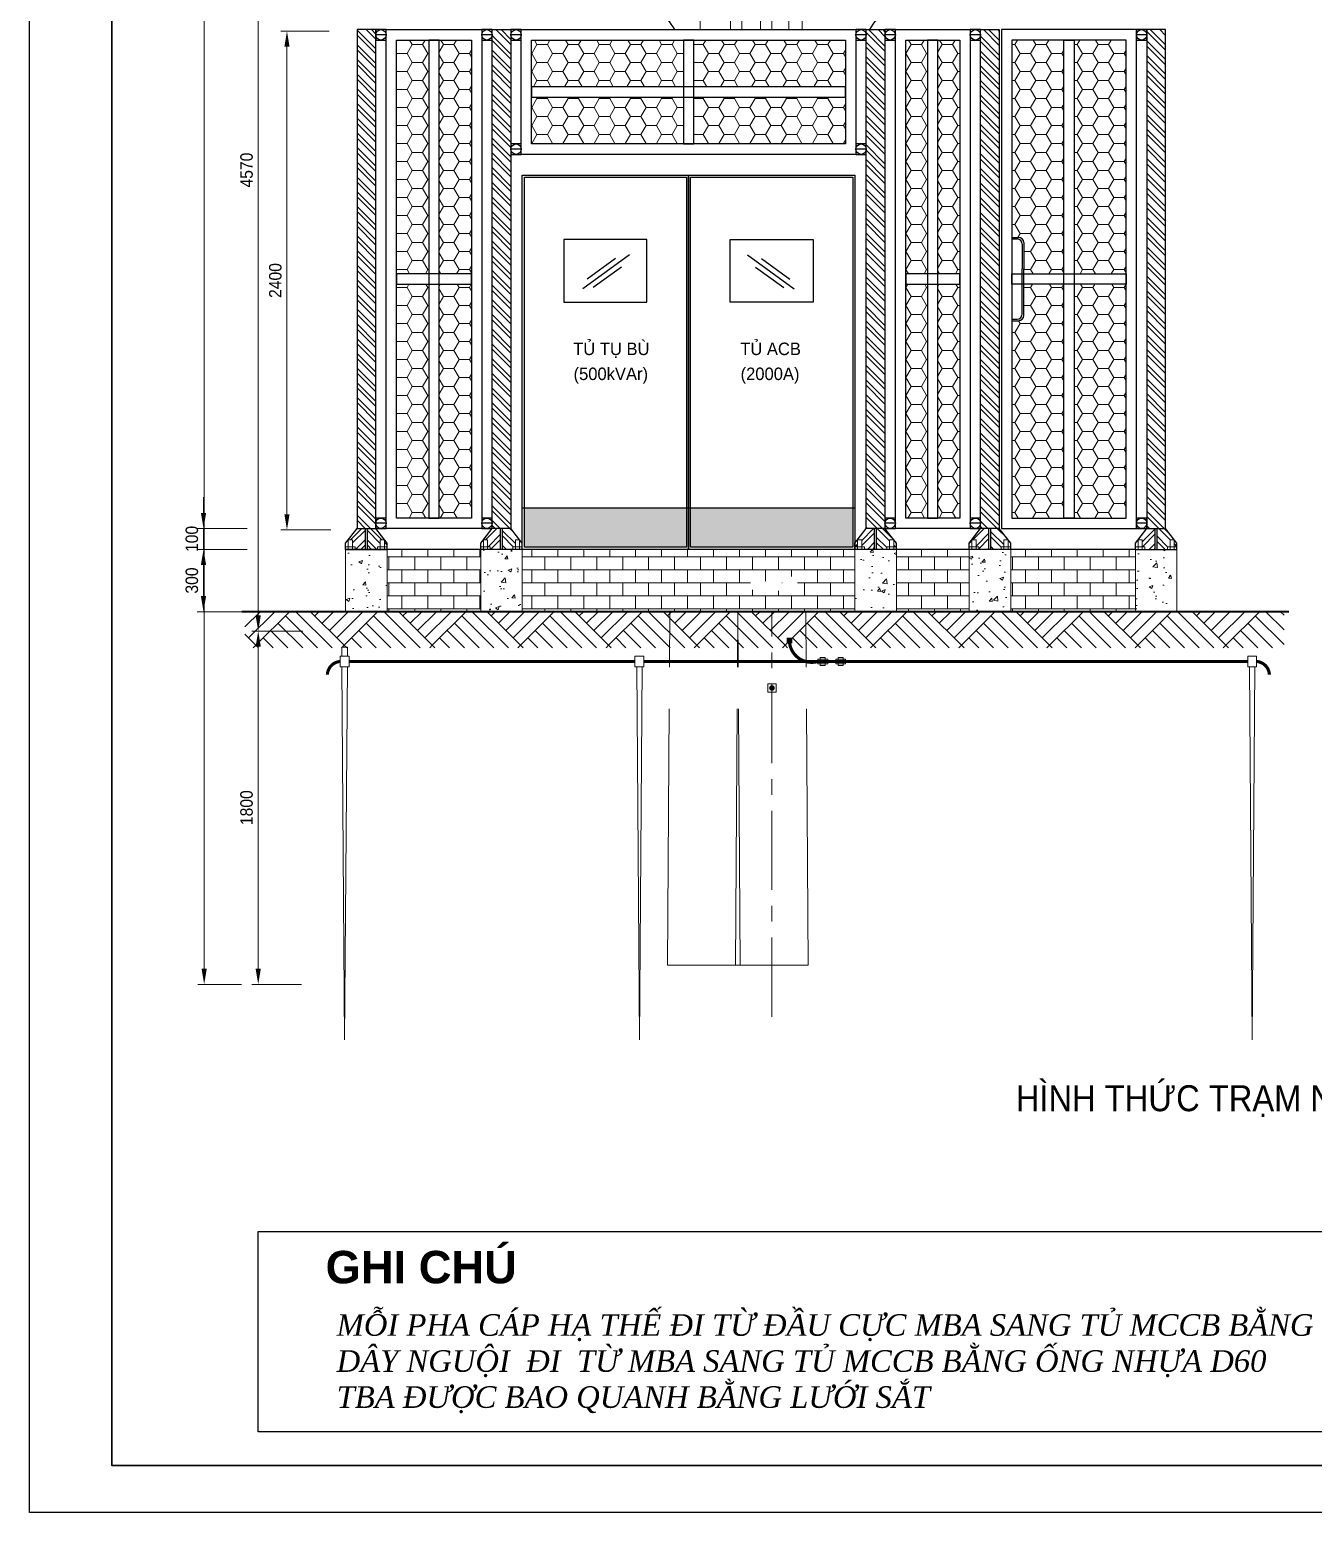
# Model space of a CAD drawing. Header units: millimetres. Extents: x 330554 to 656471, y 11007 to 130943.
# Drawn here: x 383912 to 390088, y 88667 to 95801 of the extents above; entities that cross this region are included whole.
import ezdxf
from ezdxf.enums import TextEntityAlignment as Align

# ---------------------------------------------------------------- set-up
doc = ezdxf.new("R2010")
doc.units = ezdxf.units.MM
doc.header["$LTSCALE"] = 6
doc.linetypes.add('CENTER', pattern=[50.8, 31.75, -6.35, 6.35, -6.35])
doc.linetypes.add('DASHED', pattern=[19.05, 12.7, -6.35])
for name, color, linetype, lineweight in [('Co ban', 3, 'Continuous', 13), ('DIM', 4, 'Continuous', 13), ('Duong day', 5, 'Continuous', 30), ('Hatch', 250, 'Continuous', 13), ('Luoi B40', 3, 'Continuous', 13), ('Net 0.15', 140, 'Continuous', 15), ('Net 0.25', 1, 'Continuous', 25), ('Net dam', 1, 'Continuous', 18), ('netlonkhungten', 32, 'Continuous', 35), ('tex tieu de', 11, 'Continuous', 13), ('Text', 7, 'Continuous', 13), ('Truc', 6, 'Continuous', 9)]:
    doc.layers.add(name, color=color, linetype=linetype, lineweight=lineweight)
doc.layers.add('Thep', color=11, linetype='Continuous')
doc.styles.add('ghi chu', font='arial.ttf', dxfattribs={"height": 80})
doc.styles.add('tieu de', font='arialbd.ttf', dxfattribs={"height": 120})
doc.styles.add('VNI-HELVE', font='VHELVEN.TTF', dxfattribs={"width": 0.9})
doc.dimstyles.new('D50', dxfattribs={"dimtxt": 60, "dimasz": 75, "dimexe": 30, "dimexo": 50, "dimgap": 25, "dimtad": 1, "dimdec": 0, "dimdsep": 46, "dimtxsty": 'VNI-HELVE', "dimcen": 0, "dimclrd": 256, "dimclre": 256, "dimclrt": 7, "dimadec": 0, "dimazin": 0, "dimtfac": 1, "dimtdec": 0, "dimtmove": 1, "dimatfit": 3, "dimfxl": 1, "dimtolj": 1, "dimtzin": 0, "dimlwd": -1, "dimlwe": -1, "dimarcsym": 0})
pattern_1 = [(135, (621161.497, 12763.656), (35.355339, 35.355339), []), (135, (621161.497, 12788.656), (35.355339, 35.355339), [])]
pattern_2 = [(135, (621361.497, 12763.656), (35.355339, 35.355339), []), (135, (621361.497, 12788.656), (35.355339, 35.355339), [])]
pattern_3 = [(45, (621161.497, 12763.656), (35.355339, -35.355339), []), (45, (621186.497, 12763.656), (35.355339, -35.355339), [])]
pattern_4 = [(45, (621361.497, 12763.656), (35.355339, -35.355339), []), (45, (621386.497, 12763.656), (35.355339, -35.355339), [])]

# ---------------------------------------------------------------- blocks, each defined once
blk = doc.blocks.new('*D646')
at = {"layer": 'Defpoints', "color": 0, "transparency": 16777216}
for p in [(385271.8, 97342.8), (385011.3, 92907.4), (385264.1, 92907.4)]:
    blk.add_point(p, dxfattribs=at)
at = {"layer": 'DIM', "transparency": 16777216}
for p, q in [((385221.8, 97342.8), (384981.3, 97342.8)), ((385011.3, 97267.8), (385011.3, 92982.4)), ((385214.1, 92907.4), (384981.3, 92907.4))]:
    blk.add_line(p, q, dxfattribs=at)
for points in [[(384998.8, 97267.8), (385023.8, 97267.8), (385011.3, 97342.8)], [(384998.8, 92982.4), (385023.8, 92982.4), (385011.3, 92907.4)]]:
    blk.add_solid(points, dxfattribs=at)
at = {"layer": 'DIM', "color": 7, "transparency": 16777216, "insert": (384955.4, 95125.1), "char_height": 60, "attachment_point": 5, "rotation": 90, "style": 'VNI-HELVE'}
blk.add_mtext('\\A1;4570', dxfattribs=at)
blk = doc.blocks.new('*D647')
at = {"layer": 'Defpoints', "color": 0, "transparency": 16777216}
for p in [(385275.5, 92907.4), (385011.3, 91207.4), (385270.2, 91207.4)]:
    blk.add_point(p, dxfattribs=at)
at = {"layer": 'DIM', "transparency": 16777216}
for p, q in [((385225.5, 92907.4), (384981.3, 92907.4)), ((385011.3, 92832.4), (385011.3, 91282.4)), ((385220.2, 91207.4), (384981.3, 91207.4))]:
    blk.add_line(p, q, dxfattribs=at)
for points in [[(384998.8, 92832.4), (385023.8, 92832.4), (385011.3, 92907.4)], [(384998.8, 91282.4), (385023.8, 91282.4), (385011.3, 91207.4)]]:
    blk.add_solid(points, dxfattribs=at)
at = {"layer": 'DIM', "color": 7, "transparency": 16777216, "insert": (384955.4, 92057.4), "char_height": 60, "attachment_point": 5, "rotation": 90, "style": 'VNI-HELVE'}
blk.add_mtext('\\A1;1800', dxfattribs=at)
blk = doc.blocks.new('*D648')
at = {"layer": 'Defpoints', "color": 0, "transparency": 16777216}
for p in [(384751.4, 102406.5), (384981.3, 102406.5), (384981.3, 91207.4)]:
    blk.add_point(p, dxfattribs=at)
at = {"layer": 'DIM', "transparency": 16777216}
for p, q in [((384931.3, 102406.5), (384721.4, 102406.5)), ((384751.4, 91282.4), (384751.4, 102331.5)), ((384931.3, 91207.4), (384721.4, 91207.4))]:
    blk.add_line(p, q, dxfattribs=at)
for points in [[(384738.9, 102331.5), (384763.9, 102331.5), (384751.4, 102406.5)], [(384738.9, 91282.4), (384763.9, 91282.4), (384751.4, 91207.4)]]:
    blk.add_solid(points, dxfattribs=at)
at = {"layer": 'DIM', "color": 7, "transparency": 16777216, "insert": (384695.6, 96452.2), "char_height": 60, "attachment_point": 5, "rotation": 90, "style": 'VNI-HELVE'}
blk.add_mtext('\\A1;12000', dxfattribs=at)
blk = doc.blocks.new('*D649')
at = {"layer": 'Defpoints', "color": 0, "transparency": 16777216}
for p in [(385008.6, 93300.3), (384748.1, 93000.3), (385000.9, 93000.3)]:
    blk.add_point(p, dxfattribs=at)
at = {"layer": 'DIM', "transparency": 16777216}
for p, q in [((384958.6, 93300.3), (384718.1, 93300.3)), ((384748.1, 93225.3), (384748.1, 93075.3)), ((384950.9, 93000.3), (384718.1, 93000.3))]:
    blk.add_line(p, q, dxfattribs=at)
for points in [[(384735.6, 93225.3), (384760.6, 93225.3), (384748.1, 93300.3)], [(384735.6, 93075.3), (384760.6, 93075.3), (384748.1, 93000.3)]]:
    blk.add_solid(points, dxfattribs=at)
at = {"layer": 'DIM', "color": 7, "transparency": 16777216, "insert": (384692.2, 93150.3), "char_height": 60, "attachment_point": 5, "rotation": 90, "style": 'VNI-HELVE'}
blk.add_mtext('\\A1;300', dxfattribs=at)
blk = doc.blocks.new('*D650')
at = {"layer": 'Defpoints', "color": 0, "transparency": 16777216}
for p in [(385008.6, 93400.7), (384748.1, 93300.3), (385000.9, 93300.3)]:
    blk.add_point(p, dxfattribs=at)
at = {"layer": 'DIM', "transparency": 16777216}
for p, q in [((384748.1, 93475.7), (384748.1, 93550.7)), ((384958.6, 93400.7), (384718.1, 93400.7)), ((384748.1, 93400.7), (384748.1, 93300.3)), ((384950.9, 93300.3), (384718.1, 93300.3)), ((384748.1, 93225.3), (384748.1, 93150.3))]:
    blk.add_line(p, q, dxfattribs=at)
for points in [[(384735.6, 93475.7), (384760.6, 93475.7), (384748.1, 93400.7)], [(384735.6, 93225.3), (384760.6, 93225.3), (384748.1, 93300.3)]]:
    blk.add_solid(points, dxfattribs=at)
at = {"layer": 'DIM', "color": 7, "transparency": 16777216, "insert": (384692.2, 93350.5), "char_height": 60, "attachment_point": 5, "rotation": 90, "style": 'VNI-HELVE'}
blk.add_mtext('\\A1;100', dxfattribs=at)
blk = doc.blocks.new('*D651')
at = {"layer": 'Defpoints', "color": 0, "transparency": 16777216}
for p in [(385149.7, 95793.7), (385402.5, 95793.7), (385410.2, 93393.7)]:
    blk.add_point(p, dxfattribs=at)
at = {"layer": 'DIM', "transparency": 16777216}
for p, q in [((385352.5, 95793.7), (385119.7, 95793.7)), ((385149.7, 93468.7), (385149.7, 95718.7)), ((385360.2, 93393.7), (385119.7, 93393.7))]:
    blk.add_line(p, q, dxfattribs=at)
for points in [[(385137.2, 95718.7), (385162.2, 95718.7), (385149.7, 95793.7)], [(385137.2, 93468.7), (385162.2, 93468.7), (385149.7, 93393.7)]]:
    blk.add_solid(points, dxfattribs=at)
at = {"layer": 'DIM', "color": 7, "transparency": 16777216, "insert": (385093.8, 94593.7), "char_height": 60, "attachment_point": 5, "rotation": 90, "style": 'VNI-HELVE'}
blk.add_mtext('\\A1;2400', dxfattribs=at)
blk = doc.blocks.new('bulong')
for points in [[(0, 0), (184, 0), (184, 51), (0, 51)], [(51, 0), (133, 0), (133, 182), (51, 182)]]:
    blk.add_lwpolyline(points, close=True)

msp = doc.modelspace()

# ---------------------------------------------------------------- hatches: boundary and pattern name
at = {"layer": 'Hatch'}
h = msp.add_hatch(color=256, dxfattribs=at)
h.set_gradient(color1=(0, 0, 255), one_color=1, tint=1, name='CYLINDER')
h.paths.add_polyline_path([(387071.97, 93500.344), (387071.97, 93310.344), (386291.97, 93310.344), (386291.97, 93500.344)])
h = msp.add_hatch(color=256, dxfattribs=at)
h.set_gradient(color1=(0, 0, 255), one_color=1, tint=1, name='CYLINDER')
h.paths.add_polyline_path([(387091.97, 93500.344), (387091.97, 93310.344), (387871.97, 93310.344), (387871.97, 93500.344)])
h = msp.add_hatch(dxfattribs=at)
h.set_pattern_fill('AR-CONC', color=256, scale=25, style=0)
h.set_pattern_definition([(50, (153702.44, 12763.66), (179.31505, -15.68803), [18.75, -206.25]), (355, (153702.44, 12763.66), (-34.68783, 188.04803), [15, -165]), (100.4514, (153717.39, 12762.35), (144.62735, 172.35989), [15.93505, -175.28553]), (46.1842, (153702.44, 12813.66), (266.81026, -41.37975), [28.125, -309.375]), (96.6356, (153724.68, 12810.2), (233.66568, 243.52947), [23.90257, -262.92825]), (351.1842, (153702.44, 12813.66), (233.6655, 243.52965), [22.5, -247.5]), (21, (153727.44, 12801.16), (149.22676, -100.65472), [18.75, -206.25]), (326, (153727.44, 12801.16), (60.82883, 181.28751), [15, -165]), (71.4514, (153739.88, 12792.77), (210.05566, 80.63262), [15.93505, -175.28553]), (37.5, (153702.44, 12763.656), (3.039964, 83.223463), [0, -163, 0, -167.5, 0, -165.625]), (7.5, (153702.44, 12763.66), (65.767384, 98.602928), [0, -95.5, 0, -159.25, 0, -63.125]), (327.5, (153646.69, 12763.656), (133.455609, -5.638718), [0, -62.5, 0, -195, 0, -258.75]), (317.5, (153621.69, 12763.66), (145.79654, 25.026246), [0, -81.25, 0, -129.5, 0, -183.75])])
h.paths.add_polyline_path([(389431.97, 93300.344), (389231.97, 93300.344), (389231.97, 93000.344), (389431.97, 93000.344)])
h.paths.add_polyline_path([(388631.97, 93300.344), (388431.97, 93300.344), (388431.97, 93000.344), (388631.97, 93000.344)])
h.paths.add_polyline_path([(388081.97, 93300.344), (387881.97, 93300.344), (387881.97, 93000.344), (388081.97, 93000.344)])
h.paths.add_polyline_path([(386281.97, 93300.344), (386081.97, 93300.344), (386081.97, 93000.344), (386281.97, 93000.344)])
h.paths.add_polyline_path([(385631.97, 93300.344), (385431.97, 93300.344), (385431.97, 93000.344), (385631.97, 93000.344)])
h = msp.add_hatch(dxfattribs=at)
h.set_pattern_fill('AR-PARQ1', color=256, scale=25, angle=45, style=0)
h.set_pattern_definition([(135, (178595.72, 19229.14), (-424.26407, 3e-14), [300, -300]), (135, (178631.07, 19264.5), (-424.26407, 3e-14), [300, -300]), (135, (178666.43, 19299.85), (-424.26407, 3e-14), [300, -300]), (135, (178701.78, 19335.2), (-424.26407, 3e-14), [300, -300]), (135, (178737.14, 19370.56), (-424.26407, 3e-14), [300, -300]), (135, (178772.5, 19405.9), (-424.26407, 3e-14), [300, -300]), (135, (178807.85, 19441.27), (-424.26407, 3e-14), [300, -300]), (45, (178383.58, 19441.27), (424.26407, -3e-14), [300, -300]), (45, (178348.23, 19476.62), (424.26407, -3e-14), [300, -300]), (45, (178312.87, 19511.98), (424.26407, -3e-14), [300, -300]), (45, (178277.52, 19547.33), (424.26407, -3e-14), [300, -300]), (45, (178242.16, 19582.7), (424.26407, -3e-14), [300, -300]), (45, (178206.8, 19618.05), (424.26407, -3e-14), [300, -300]), (45, (178171.45, 19653.4), (424.26407, -3e-14), [300, -300])])
h.paths.add_polyline_path([(389947.567, 92826.553), (389947.567, 93000.344), (384947.567, 93000.344), (384947.567, 92826.553)])
at = {"layer": 'Luoi B40'}
h = msp.add_hatch(dxfattribs=at)
h.set_pattern_fill('HONEY', color=256, scale=400, style=0)
h.set_pattern_definition([(0, (153702.443, 12763.656), (75, 43.30127), [50, -100]), (120, (153702.443, 12763.656), (-75, 43.30127), [50, -100]), (60, (153702.443, 12763.656), (2e-07, 86.60254), [-100, 50])])
h.paths.add_polyline_path([(389186.97, 95750.745), (388936.97, 95750.745), (388936.97, 94625.745), (389186.97, 94625.745)])
h.paths.add_polyline_path([(388936.97, 93450.745), (389186.97, 93450.745), (389186.97, 94575.745), (388936.97, 94575.745)])
h.paths.add_polyline_path([(388886.97, 94575.745), (388694.797, 94575.745), (388694.797, 94425.377, -0.41421356), (388669.797, 94400.377), (388636.97, 94400.377), (388636.97, 93450.745), (388886.97, 93450.745)])
h.paths.add_polyline_path([(388886.97, 95750.745), (388636.97, 95750.745), (388636.97, 94801.112), (388669.797, 94801.112, -0.41421356), (388694.797, 94776.112), (388694.797, 94650.745), (388694.797, 94625.745), (388886.97, 94625.745)])
h.paths.add_polyline_path([(388386.97, 95750.745), (388281.97, 95750.745), (388281.97, 94625.745), (388386.97, 94625.745)])
h.paths.add_polyline_path([(388126.97, 94625.745), (388231.97, 94625.745), (388231.97, 95750.745), (388126.97, 95750.745)])
h.paths.add_polyline_path([(388386.97, 94575.745), (388281.97, 94575.745), (388281.97, 93450.745), (388386.97, 93450.745)])
h.paths.add_polyline_path([(388231.97, 94575.745), (388126.97, 94575.745), (388126.97, 93450.745), (388231.97, 93450.745)])
h.paths.add_polyline_path([(387836.97, 95250.745), (387836.97, 95475.745), (387106.97, 95475.745), (387106.97, 95250.745)])
h.paths.add_polyline_path([(387836.97, 95525.745), (387836.97, 95750.745), (387106.97, 95750.745), (387106.97, 95525.745)])
h.paths.add_polyline_path([(387056.97, 95525.745), (387056.97, 95750.745), (386326.97, 95750.745), (386326.97, 95525.745)])
h.paths.add_polyline_path([(387056.97, 95250.745), (387056.97, 95475.745), (386326.97, 95475.745), (386326.97, 95250.745)])
h.paths.add_polyline_path([(386036.97, 95750.745), (385881.97, 95750.745), (385881.97, 94625.745), (386036.97, 94625.745)])
h.paths.add_polyline_path([(385831.97, 95750.745), (385676.97, 95750.745), (385676.97, 94625.745), (385831.97, 94625.745)])
h.paths.add_polyline_path([(385881.97, 93450.745), (386036.97, 93450.745), (386036.97, 94575.745), (385881.97, 94575.745)])
h.paths.add_polyline_path([(385831.97, 94575.745), (385676.97, 94575.745), (385676.97, 93450.745), (385831.97, 93450.745)])
at = {"layer": 'Thep'}
h = msp.add_hatch(dxfattribs=at)
h.set_pattern_fill('STEEL', color=256, scale=400, style=0)
h.set_pattern_definition(pattern_1)
h.paths.add_polyline_path([(385486.97, 95800.745), (385576.97, 95800.745), (385576.97, 95750.745), (385576.97, 93400.745), (385486.97, 93400.745)])
h = msp.add_hatch(dxfattribs=at)
h.set_pattern_fill('STEEL', color=256, scale=400, style=0)
h.set_pattern_definition(pattern_2)
h.paths.add_polyline_path([(386136.97, 95800.745), (386226.97, 95800.745), (386226.97, 95750.745), (386226.97, 93400.745), (386136.97, 93400.745), (386136.97, 93450.745)])
h = msp.add_hatch(dxfattribs=at)
h.set_pattern_fill('STEEL', color=256, scale=400, style=0)
h.set_pattern_definition(pattern_2)
h.paths.add_polyline_path([(387936.97, 95800.745), (388026.97, 95800.745), (388026.97, 95750.745), (388026.97, 93400.745), (387936.97, 93400.745)])
h = msp.add_hatch(dxfattribs=at)
h.set_pattern_fill('STEEL', color=256, scale=400, style=0)
h.set_pattern_definition(pattern_1)
h.paths.add_polyline_path([(388486.97, 95800.745), (388576.97, 95800.745), (388576.97, 93400.745), (388486.97, 93400.745), (388486.97, 93450.745)])
h = msp.add_hatch(dxfattribs=at)
h.set_pattern_fill('STEEL', color=256, scale=400, style=0)
h.set_pattern_definition(pattern_1)
h.paths.add_polyline_path([(389286.97, 95800.745), (389376.97, 95800.745), (389376.97, 93400.745), (389286.97, 93400.745), (389286.97, 93450.745)])
h = msp.add_hatch(dxfattribs=at)
h.set_pattern_fill('STEEL', color=256, scale=400, angle=90, style=0)
h.set_pattern_definition(pattern_3)
h.paths.add_polyline_path([(385526.97, 93400.745), (385486.97, 93400.745), (385444.693, 93346.912), (385444.693, 93345.891), (385465.307, 93345.891), (385465.307, 93313.09), (385478.031, 93313.09), (385478.031, 93300.344), (385526.97, 93300.344)])
h = msp.add_hatch(dxfattribs=at)
h.set_pattern_fill('STEEL', color=256, scale=400, style=0)
h.set_pattern_definition(pattern_1)
h.paths.add_polyline_path([(385536.97, 93400.745), (385576.97, 93400.745), (385631.97, 93330.71), (385631.97, 93313.09), (385619.246, 93313.09), (385619.246, 93345.891), (385598.632, 93345.891), (385598.632, 93313.09), (385585.908, 93313.09), (385585.908, 93300.344), (385536.97, 93300.344)])
h = msp.add_hatch(dxfattribs=at)
h.set_pattern_fill('STEEL', color=256, scale=400, angle=90, style=0)
h.set_pattern_definition(pattern_4)
h.paths.add_polyline_path([(386115.307, 93345.891), (386115.307, 93313.09), (386128.031, 93313.09), (386128.031, 93300.344), (386176.97, 93300.344), (386176.97, 93400.745), (386136.97, 93400.745), (386094.693, 93346.912), (386094.693, 93345.891)])
h = msp.add_hatch(dxfattribs=at)
h.set_pattern_fill('STEEL', color=256, scale=400, style=0)
h.set_pattern_definition(pattern_2)
h.paths.add_polyline_path([(386186.97, 93400.745), (386226.97, 93400.745), (386281.97, 93330.71), (386281.97, 93313.09), (386269.246, 93313.09), (386269.246, 93345.891), (386248.632, 93345.891), (386248.632, 93313.09), (386235.908, 93313.09), (386235.908, 93300.344), (386186.97, 93300.344)])
h = msp.add_hatch(dxfattribs=at)
h.set_pattern_fill('STEEL', color=256, scale=400, angle=90, style=0)
h.set_pattern_definition(pattern_4)
h.paths.add_polyline_path([(387915.307, 93345.891), (387894.693, 93345.891), (387894.693, 93313.09), (387881.97, 93313.09), (387881.97, 93330.71), (387936.97, 93400.745), (387976.97, 93400.745), (387976.97, 93300.344), (387928.031, 93300.344), (387928.031, 93313.09), (387915.307, 93313.09)])
h = msp.add_hatch(dxfattribs=at)
h.set_pattern_fill('STEEL', color=256, scale=400, style=0)
h.set_pattern_definition(pattern_2)
h.paths.add_polyline_path([(387986.97, 93400.745), (388026.97, 93400.745), (388081.97, 93330.71), (388081.97, 93313.09), (388069.246, 93313.09), (388069.246, 93345.891), (388048.632, 93345.891), (388048.632, 93313.09), (388035.908, 93313.09), (388035.908, 93300.344), (387986.97, 93300.344)])
h = msp.add_hatch(dxfattribs=at)
h.set_pattern_fill('STEEL', color=256, scale=400, angle=90, style=0)
h.set_pattern_definition(pattern_3)
h.paths.add_polyline_path([(388486.97, 93400.745), (388526.97, 93400.745), (388526.97, 93300.344), (388478.031, 93300.344), (388478.031, 93313.09), (388465.307, 93313.09), (388465.307, 93345.891), (388444.693, 93345.891), (388444.693, 93313.09), (388431.97, 93313.09), (388431.97, 93330.71)])
h = msp.add_hatch(dxfattribs=at)
h.set_pattern_fill('STEEL', color=256, scale=400, style=0)
h.set_pattern_definition(pattern_1)
h.paths.add_polyline_path([(388536.97, 93400.745), (388576.97, 93400.745), (388631.97, 93330.71), (388631.97, 93313.09), (388619.246, 93313.09), (388619.246, 93345.891), (388598.632, 93345.891), (388598.632, 93313.09), (388585.908, 93313.09), (388585.908, 93300.344), (388536.97, 93300.344)])
h = msp.add_hatch(dxfattribs=at)
h.set_pattern_fill('STEEL', color=256, scale=400, angle=90, style=0)
h.set_pattern_definition(pattern_3)
h.paths.add_polyline_path([(389265.307, 93345.891), (389265.307, 93313.09), (389278.031, 93313.09), (389278.031, 93300.344), (389326.97, 93300.344), (389326.97, 93400.745), (389286.97, 93400.745), (389244.693, 93346.912), (389244.693, 93345.891)])
h = msp.add_hatch(dxfattribs=at)
h.set_pattern_fill('STEEL', color=256, scale=400, style=0)
h.set_pattern_definition(pattern_1)
h.paths.add_polyline_path([(389336.97, 93400.745), (389376.97, 93400.745), (389431.97, 93330.71), (389431.97, 93313.09), (389419.246, 93313.09), (389419.246, 93345.891), (389398.632, 93345.891), (389398.632, 93313.09), (389385.908, 93313.09), (389385.908, 93300.344), (389336.97, 93300.344)])

# ---------------------------------------------------------------- linework, layer by layer
at = {"color": 0}
msp.add_lwpolyline([(385010.318, 90017.849), (391399.001, 90017.849), (391399.001, 89053.928), (385010.318, 89053.928)], close=True, dxfattribs=at)
at = {"layer": 'Co ban'}
for points in [[(387752.466, 92749.512), (387703.342, 92749.512), (387703.342, 92771.748), (387752.466, 92771.748)], [(387739.872, 92779.863), (387739.872, 92741.396), (387715.23, 92741.396), (387715.23, 92779.863)], [(387837.531, 92749.512), (387789.777, 92749.512), (387789.777, 92771.748), (387837.531, 92771.748)], [(387826.444, 92779.863), (387826.444, 92741.396), (387801.802, 92741.396), (387801.802, 92779.863)]]:
    msp.add_lwpolyline(points, close=True, dxfattribs=at)
at = {"layer": 'Defpoints'}
msp.add_lwpolyline([(383911.617, 103787.103), (405295.617, 103787.103), (405295.617, 88667.103), (383911.617, 88667.103)], close=True, dxfattribs=at)
at = {"layer": 'Duong day', "linetype": 'DASHED', "lineweight": 20, "ltscale": 1.5}
msp.add_lwpolyline([(387564.247, 97415.988), (387564.247, 95800.745)], dxfattribs=at)
at = {"layer": 'Duong day', "const_width": 16}
msp.add_lwpolyline([(387562.059, 92856.909), (387572.459, 92856.909), (387572.459, 92867.309), (387562.059, 92867.309)], close=True, dxfattribs=at)
at = {"layer": 'Duong day', "const_width": 10.75}
msp.add_lwpolyline([(387561.634, 92862.109, 1), (387572.884, 92862.109, 1)], format="xyb", close=True, dxfattribs=at)
at = {"layer": 'Duong day', "linetype": 'DASHED', "ltscale": 2, "const_width": 15}
for points in [[(387567.259, 92856.484, 0.4743183), (387703.342, 92760.63)], [(385405.378, 92760.915, 0.37945681), (385343.987, 92696.963, 0.47764756)], [(389815.241, 92760.915, -0.37945681), (389876.632, 92696.963, -0.47764756)]]:
    msp.add_lwpolyline(points, format="xyb", dxfattribs=at)
for points in [[(385448.446, 92760.915), (386824.131, 92760.63)], [(387750.445, 92760.915), (386867.199, 92760.915)], [(389772.173, 92760.915), (387793.513, 92760.915)]]:
    msp.add_lwpolyline(points, dxfattribs=at)
at = {"layer": 'Duong day', "const_width": 15}
msp.add_lwpolyline([(387752.466, 92760.63), (387789.777, 92760.63)], dxfattribs=at)
at = {"layer": 'Duong day'}
for points in [[(386417.835, 97085.527), (386420.696, 96962.351), (386427.11, 96686.122), (386623.418, 96272.092), (386868.759, 96008.14), (386991.866, 95835.243), (387014.788, 95800.745)], [(388548.852, 97085.527), (388545.992, 96962.351), (388539.577, 96686.122), (388343.269, 96272.092), (388097.928, 96008.14), (387974.821, 95835.243), (387951.899, 95800.745)]]:
    msp.add_open_spline(points, degree=3, knots=[0, 0, 0, 0, 366.90595358, 822.80291742, 1329.49765952, 1452.46805134, 1452.46805134, 1452.46805134, 1452.46805134], dxfattribs=at)
at = {"layer": 'Hatch', "color": 42}
for p, q in [((385631.97, 93263.656), (386081.97, 93263.656)), ((385639.943, 93201.156), (385639.943, 93263.656)), ((385702.443, 93263.656), (385702.443, 93300.344)), ((385764.943, 93201.156), (385764.943, 93263.656)), ((385827.443, 93263.656), (385827.443, 93300.344)), ((385889.943, 93201.156), (385889.943, 93263.656)), ((385952.443, 93263.656), (385952.443, 93300.344)), ((386014.943, 93201.156), (386014.943, 93263.656)), ((386077.443, 93263.656), (386077.443, 93300.344)), ((386281.97, 93263.656), (387881.97, 93263.656)), ((386327.443, 93263.656), (386327.443, 93300.344)), ((386389.943, 93201.156), (386389.943, 93263.656)), ((386452.443, 93263.656), (386452.443, 93300.344)), ((386514.943, 93201.156), (386514.943, 93263.656)), ((386577.443, 93263.656), (386577.443, 93300.344)), ((386639.943, 93201.156), (386639.943, 93263.656)), ((386702.443, 93263.656), (386702.443, 93300.344)), ((386764.943, 93201.156), (386764.943, 93263.656)), ((386827.443, 93263.656), (386827.443, 93300.344)), ((386889.943, 93201.156), (386889.943, 93263.656)), ((386952.443, 93263.656), (386952.443, 93300.344)), ((387014.943, 93201.156), (387014.943, 93263.656)), ((387077.443, 93263.656), (387077.443, 93300.344)), ((387139.943, 93201.156), (387139.943, 93263.656)), ((387202.443, 93263.656), (387202.443, 93300.344)), ((387264.943, 93201.156), (387264.943, 93263.656)), ((387327.443, 93263.656), (387327.443, 93300.344)), ((387389.943, 93201.156), (387389.943, 93263.656)), ((387452.443, 93263.656), (387452.443, 93300.344)), ((387514.943, 93201.156), (387514.943, 93263.656)), ((387577.443, 93263.656), (387577.443, 93300.344)), ((387639.943, 93201.156), (387639.943, 93263.656)), ((387702.443, 93263.656), (387702.443, 93300.344)), ((387764.943, 93201.156), (387764.943, 93263.656)), ((387827.443, 93263.656), (387827.443, 93300.344)), ((388081.97, 93263.656), (388431.97, 93263.656)), ((388139.943, 93201.156), (388139.943, 93263.656)), ((388202.443, 93263.656), (388202.443, 93300.344)), ((388264.943, 93201.156), (388264.943, 93263.656)), ((388327.443, 93263.656), (388327.443, 93300.344)), ((388389.943, 93201.156), (388389.943, 93263.656)), ((388631.97, 93263.656), (389231.97, 93263.656)), ((388639.943, 93201.156), (388639.943, 93263.656)), ((388702.443, 93263.656), (388702.443, 93300.344)), ((388764.943, 93201.156), (388764.943, 93263.656)), ((388827.443, 93263.656), (388827.443, 93300.344)), ((388889.943, 93201.156), (388889.943, 93263.656)), ((388952.443, 93263.656), (388952.443, 93300.344)), ((389014.943, 93201.156), (389014.943, 93263.656)), ((389077.443, 93263.656), (389077.443, 93300.344)), ((389139.943, 93201.156), (389139.943, 93263.656)), ((389202.443, 93263.656), (389202.443, 93300.344)), ((385631.97, 93201.156), (386081.97, 93201.156)), ((385702.443, 93138.656), (385702.443, 93201.156)), ((385827.443, 93138.656), (385827.443, 93201.156)), ((385952.443, 93138.656), (385952.443, 93201.156)), ((386077.443, 93138.656), (386077.443, 93201.156)), ((386281.97, 93201.156), (387881.97, 93201.156)), ((386327.443, 93138.656), (386327.443, 93201.156)), ((386452.443, 93138.656), (386452.443, 93201.156)), ((386577.443, 93138.656), (386577.443, 93201.156)), ((386702.443, 93138.656), (386702.443, 93201.156)), ((386827.443, 93138.656), (386827.443, 93201.156)), ((386952.443, 93138.656), (386952.443, 93201.156)), ((387077.443, 93138.656), (387077.443, 93201.156)), ((387202.443, 93138.656), (387202.443, 93201.156)), ((387327.443, 93138.656), (387327.443, 93201.156)), ((387452.443, 93146.55), (387452.443, 93201.156)), ((387577.443, 93169.35), (387577.443, 93201.156)), ((387702.443, 93138.656), (387702.443, 93201.156)), ((387827.443, 93138.656), (387827.443, 93201.156)), ((388081.97, 93201.156), (388431.97, 93201.156)), ((388202.443, 93138.656), (388202.443, 93201.156)), ((388327.443, 93138.656), (388327.443, 93201.156)), ((388631.97, 93201.156), (389231.97, 93201.156)), ((388702.443, 93138.656), (388702.443, 93201.156)), ((388827.443, 93138.656), (388827.443, 93201.156)), ((388952.443, 93138.656), (388952.443, 93201.156)), ((389077.443, 93138.656), (389077.443, 93201.156)), ((389202.443, 93138.656), (389202.443, 93201.156)), ((385631.97, 93138.656), (386081.97, 93138.656)), ((385639.943, 93076.156), (385639.943, 93138.656)), ((385764.943, 93076.156), (385764.943, 93138.656)), ((385889.943, 93076.156), (385889.943, 93138.656)), ((386014.943, 93076.156), (386014.943, 93138.656)), ((386281.97, 93138.656), (387379.781, 93138.656)), ((386389.943, 93076.156), (386389.943, 93138.656)), ((386514.943, 93076.156), (386514.943, 93138.656)), ((386639.943, 93076.156), (386639.943, 93138.656)), ((386764.943, 93076.156), (386764.943, 93138.656)), ((386889.943, 93076.156), (386889.943, 93138.656)), ((387014.943, 93076.156), (387014.943, 93138.656)), ((387139.943, 93076.156), (387139.943, 93138.656)), ((387264.943, 93076.156), (387264.943, 93138.656)), ((387389.943, 93076.156), (387389.943, 93105.805)), ((387454.693, 93138.656), (387455.783, 93138.656)), ((387514.943, 93076.156), (387514.943, 93101.052)), ((387530.695, 93138.656), (387531.784, 93138.656)), ((387606.696, 93138.656), (387881.97, 93138.656)), ((387639.943, 93076.156), (387639.943, 93138.656)), ((387764.943, 93076.156), (387764.943, 93138.656)), ((388081.97, 93138.656), (388431.97, 93138.656)), ((388139.943, 93076.156), (388139.943, 93138.656)), ((388264.943, 93076.156), (388264.943, 93138.656)), ((388389.943, 93076.156), (388389.943, 93138.656)), ((388631.97, 93138.656), (389231.97, 93138.656)), ((388639.943, 93076.156), (388639.943, 93138.656)), ((388764.943, 93076.156), (388764.943, 93138.656)), ((388889.943, 93076.156), (388889.943, 93138.656)), ((389014.943, 93076.156), (389014.943, 93138.656)), ((389139.943, 93076.156), (389139.943, 93138.656)), ((385631.97, 93076.156), (386081.97, 93076.156)), ((385702.443, 93013.656), (385702.443, 93076.156)), ((385827.443, 93013.656), (385827.443, 93076.156)), ((385952.443, 93013.656), (385952.443, 93076.156)), ((386077.443, 93013.656), (386077.443, 93076.156)), ((386281.97, 93076.156), (387881.97, 93076.156)), ((386327.443, 93013.656), (386327.443, 93076.156)), ((386452.443, 93013.656), (386452.443, 93076.156)), ((386577.443, 93013.656), (386577.443, 93076.156)), ((386702.443, 93013.656), (386702.443, 93076.156)), ((386827.443, 93013.656), (386827.443, 93076.156)), ((386952.443, 93013.656), (386952.443, 93076.156)), ((387077.443, 93013.656), (387077.443, 93076.156)), ((387202.443, 93013.656), (387202.443, 93076.156)), ((387327.443, 93013.656), (387327.443, 93076.156)), ((387452.443, 93013.656), (387452.443, 93076.156)), ((387577.443, 93013.656), (387577.443, 93076.156)), ((387702.443, 93013.656), (387702.443, 93076.156)), ((387827.443, 93013.656), (387827.443, 93076.156)), ((388081.97, 93076.156), (388431.97, 93076.156)), ((388202.443, 93013.656), (388202.443, 93076.156)), ((388327.443, 93013.656), (388327.443, 93076.156)), ((388631.97, 93076.156), (389231.97, 93076.156)), ((388702.443, 93013.656), (388702.443, 93076.156)), ((388827.443, 93013.656), (388827.443, 93076.156)), ((388952.443, 93013.656), (388952.443, 93076.156)), ((389077.443, 93013.656), (389077.443, 93076.156)), ((389202.443, 93013.656), (389202.443, 93076.156)), ((385631.97, 93013.656), (386081.97, 93013.656)), ((385639.943, 93000.344), (385639.943, 93013.656)), ((385764.943, 93000.344), (385764.943, 93013.656)), ((385889.943, 93000.344), (385889.943, 93013.656)), ((386014.943, 93000.344), (386014.943, 93013.656)), ((386281.97, 93013.656), (387881.97, 93013.656)), ((386389.943, 93000.344), (386389.943, 93013.656)), ((386514.943, 93000.344), (386514.943, 93013.656)), ((386639.943, 93000.344), (386639.943, 93013.656)), ((386764.943, 93000.344), (386764.943, 93013.656)), ((386889.943, 93000.344), (386889.943, 93013.656)), ((387014.943, 93000.344), (387014.943, 93013.656)), ((387139.943, 93000.344), (387139.943, 93013.656)), ((387264.943, 93000.344), (387264.943, 93013.656)), ((387389.943, 93000.344), (387389.943, 93013.656)), ((387514.943, 93000.344), (387514.943, 93013.656)), ((387639.943, 93000.344), (387639.943, 93013.656)), ((387764.943, 93000.344), (387764.943, 93013.656)), ((388081.97, 93013.656), (388431.97, 93013.656)), ((388139.943, 93000.344), (388139.943, 93013.656)), ((388264.943, 93000.344), (388264.943, 93013.656)), ((388389.943, 93000.344), (388389.943, 93013.656)), ((388631.97, 93013.656), (389231.97, 93013.656)), ((388639.943, 93000.344), (388639.943, 93013.656)), ((388764.943, 93000.344), (388764.943, 93013.656)), ((388889.943, 93000.344), (388889.943, 93013.656)), ((389014.943, 93000.344), (389014.943, 93013.656)), ((389139.943, 93000.344), (389139.943, 93013.656))]:
    msp.add_line(p, q, dxfattribs=at)
at = {"layer": 'Net 0.15'}
for p, q in [((387182.965, 102500.412), (387138.097, 95800.745)), ((387427.821, 95800.745), (387382.958, 102500.412))]:
    msp.add_line(p, q, dxfattribs=at)
for points in [[(387627.813, 95800.745), (387582.95, 102500.412), (387382.958, 102500.412), (387338.089, 95800.745)], [(386992.104, 93000.344), (386990.314, 92733.05)], [(387319.335, 93000.344), (387317.545, 92733.05)], [(387321.125, 92733.05), (387319.335, 93000.344)], [(387648.356, 92733.05), (387646.566, 93000.344)], [(386988.974, 92533.05), (386980.719, 91300.344), (387330.719, 91300.344), (387322.464, 92533.05)], [(387316.205, 92533.05), (387307.95, 91300.344), (387657.95, 91300.344), (387649.695, 92533.05)]]:
    msp.add_lwpolyline(points, dxfattribs=at)
at = {"layer": 'Net 0.15', "color": 150}
for points in [[(385431.97, 93000.344), (385631.97, 93000.344), (385631.97, 93300.344), (385431.97, 93300.344)], [(386281.97, 93000.344), (386081.97, 93000.344), (386081.97, 93300.344), (386281.97, 93300.344)], [(388081.97, 93000.344), (387881.97, 93000.344), (387881.97, 93300.344), (388081.97, 93300.344)], [(388631.97, 93000.344), (388431.97, 93000.344), (388431.97, 93300.344), (388631.97, 93300.344)], [(389231.97, 93000.344), (389431.97, 93000.344), (389431.97, 93300.344), (389231.97, 93300.344)]]:
    msp.add_lwpolyline(points, close=True, dxfattribs=at)
at = {"layer": 'Net 0.25'}
for p, q in [((386798.233, 94717.665), (386573.218, 94554.135)), ((386730.434, 94699.442), (386593.931, 94600.237)), ((387365.707, 94717.665), (387590.721, 94554.135)), ((387433.506, 94699.442), (387570.009, 94600.237)), ((386759.967, 94658.805), (386623.463, 94559.601)), ((387403.973, 94658.805), (387540.476, 94559.601)), ((389231.97, 93300.344), (385431.97, 93300.344))]:
    msp.add_line(p, q, dxfattribs=at)
for points in [[(387081.97, 93300.344), (386281.97, 93300.344), (386281.97, 95100.344), (387081.97, 95100.344)], [(387881.97, 93300.344), (387081.97, 93300.344), (387081.97, 95100.344), (387881.97, 95100.344)], [(387071.97, 93310.344), (386291.97, 93310.344), (386291.97, 95090.344), (387071.97, 95090.344)], [(387871.97, 93310.344), (387091.97, 93310.344), (387091.97, 95090.344), (387871.97, 95090.344)], [(386481.97, 94490.344), (386881.97, 94490.344), (386881.97, 94790.344), (386481.97, 94790.344)], [(387681.97, 94490.344), (387281.97, 94490.344), (387281.97, 94790.344), (387681.97, 94790.344)], [(387081.97, 93300.344), (386281.97, 93300.344), (386281.97, 93500.344), (387081.97, 93500.344)], [(387881.97, 93300.344), (387081.97, 93300.344), (387081.97, 93500.344), (387881.97, 93500.344)]]:
    msp.add_lwpolyline(points, close=True, dxfattribs=at)
at = {"layer": 'Net dam', "const_width": 10}
msp.add_lwpolyline([(384931.97, 93000.344), (389970.195, 93000.344)], dxfattribs=at)
at = {"layer": 'Net dam'}
for points in [[(385440.561, 92786.029), (385440.951, 92829.072), (385413.388, 92829.072), (385413.778, 92786.029)], [(385414.123, 92735.801), (385427.169, 90940.046), (385440.215, 92735.801)], [(386858.454, 92735.801), (386845.408, 90940.046), (386832.362, 92735.801)], [(389806.496, 92735.801), (389793.45, 90940.046), (389780.404, 92735.801)]]:
    msp.add_lwpolyline(points, dxfattribs=at)
for points in [[(385405.378, 92735.801), (385448.446, 92735.801), (385448.446, 92786.029), (385405.378, 92786.029)], [(386867.199, 92735.801), (386824.131, 92735.801), (386824.131, 92786.029), (386867.199, 92786.029)], [(389815.241, 92735.801), (389772.173, 92735.801), (389772.173, 92786.029), (389815.241, 92786.029)], [(387462.95, 92613.05), (387502.95, 92613.05), (387502.95, 92653.05), (387462.95, 92653.05)]]:
    msp.add_lwpolyline(points, close=True, dxfattribs=at)
at = {"layer": 'Net dam', "const_width": 10.406}
msp.add_lwpolyline([(387488.395, 92632.797, -1), (387477.505, 92632.797, -1)], format="xyb", close=True, dxfattribs=at)
at = {"layer": 'Net dam'}
msp.add_circle((387482.95, 92633.05), 11, dxfattribs=at)
at = {"layer": 'netlonkhungten'}
msp.add_lwpolyline([(384306.839, 102788.538), (404970.839, 102788.538), (404970.839, 88892.538), (384306.839, 88892.538)], close=True, dxfattribs=at)
at = {"layer": 'Thep'}
for p, q in [((385626.97, 95775.745), (385576.97, 95775.745)), ((386136.97, 95775.745), (386086.97, 95775.745)), ((386276.97, 95775.745), (386226.97, 95775.745)), ((387936.97, 95775.745), (387886.97, 95775.745)), ((388076.97, 95775.745), (388026.97, 95775.745)), ((388486.97, 95775.745), (388436.97, 95775.745)), ((389286.97, 95775.745), (389236.97, 95775.745)), ((386276.97, 95225.745), (386226.97, 95225.745)), ((387936.97, 95225.745), (387886.97, 95225.745)), ((388636.97, 94801.112), (388669.797, 94801.112)), ((388636.97, 94801.112), (388636.97, 94400.377)), ((388636.97, 94793.612), (388662.297, 94793.612)), ((388687.297, 94768.612), (388687.297, 94650.745)), ((388694.797, 94776.112), (388694.797, 94650.745)), ((388687.297, 94432.877), (388687.297, 94650.745)), ((388694.797, 94425.377), (388694.797, 94650.745)), ((388636.97, 94407.877), (388662.297, 94407.877)), ((388636.97, 94400.377), (388669.797, 94400.377)), ((385431.97, 93330.71), (385486.97, 93400.745)), ((385431.97, 93330.71), (385486.97, 93400.745)), ((385486.97, 93400.745), (385576.97, 93400.745)), ((385526.97, 93300.344), (385526.97, 93400.745)), ((385536.97, 93300.344), (385536.97, 93400.745)), ((385626.97, 93425.745), (385576.97, 93425.745)), ((385631.97, 93330.71), (385576.97, 93400.745)), ((386081.97, 93330.71), (386136.97, 93400.745)), ((386136.97, 93425.745), (386086.97, 93425.745)), ((386226.97, 93400.745), (386136.97, 93400.745)), ((386176.97, 93300.344), (386176.97, 93400.745)), ((386186.97, 93300.344), (386186.97, 93400.745)), ((386281.97, 93330.71), (386226.97, 93400.745)), ((387881.97, 93330.71), (387936.97, 93400.745)), ((388026.97, 93400.745), (387936.97, 93400.745)), ((387976.97, 93300.344), (387976.97, 93400.745)), ((387986.97, 93300.344), (387986.97, 93400.745)), ((388076.97, 93425.745), (388026.97, 93425.745)), ((388081.97, 93330.71), (388026.97, 93400.745)), ((388431.97, 93330.71), (388486.97, 93400.745)), ((388486.97, 93425.745), (388436.97, 93425.745)), ((388576.97, 93400.745), (388486.97, 93400.745)), ((388526.97, 93300.344), (388526.97, 93400.745)), ((388536.97, 93300.344), (388536.97, 93400.745)), ((388631.97, 93330.71), (388576.97, 93400.745)), ((389231.97, 93330.71), (389286.97, 93400.745)), ((389286.97, 93425.745), (389236.97, 93425.745)), ((389286.97, 93400.745), (389376.97, 93400.745)), ((389326.97, 93300.344), (389326.97, 93400.745)), ((389336.97, 93300.344), (389336.97, 93400.745)), ((389431.97, 93330.71), (389376.97, 93400.745)), ((385431.97, 93300.344), (385431.97, 93330.71)), ((385631.97, 93300.344), (385631.97, 93330.71)), ((386081.97, 93300.344), (386081.97, 93330.71)), ((386281.97, 93300.344), (386281.97, 93330.71)), ((387881.97, 93300.344), (387881.97, 93330.71)), ((388081.97, 93300.344), (388081.97, 93330.71)), ((388431.97, 93300.344), (388431.97, 93330.71)), ((388631.97, 93300.344), (388631.97, 93330.71)), ((389231.97, 93300.344), (389231.97, 93330.71)), ((389431.97, 93300.344), (389431.97, 93330.71)), ((389431.97, 93300.344), (389431.97, 93330.71)), ((385431.97, 93300.344), (385631.97, 93300.344)), ((386281.97, 93300.344), (386081.97, 93300.344)), ((388081.97, 93300.344), (387881.97, 93300.344)), ((388631.97, 93300.344), (388431.97, 93300.344)), ((389231.97, 93300.344), (389431.97, 93300.344))]:
    msp.add_line(p, q, dxfattribs=at)
for points in [[(385486.97, 93400.745), (385576.97, 93400.745), (385576.97, 95800.745), (385486.97, 95800.745)], [(385576.97, 95750.745), (385626.97, 95750.745), (385626.97, 95800.745), (385576.97, 95800.745)], [(385626.97, 95800.745), (386086.97, 95800.745), (386086.97, 93400.745), (385626.97, 93400.745)], [(385676.97, 95750.745), (386036.97, 95750.745), (386036.97, 93450.745), (385676.97, 93450.745)], [(385831.97, 93450.745), (385881.97, 93450.745), (385881.97, 95750.745), (385831.97, 95750.745)], [(386086.97, 95750.745), (386136.97, 95750.745), (386136.97, 95800.745), (386086.97, 95800.745)], [(386226.97, 93400.745), (386136.97, 93400.745), (386136.97, 95800.745), (386226.97, 95800.745)], [(386226.97, 95750.745), (386276.97, 95750.745), (386276.97, 95800.745), (386226.97, 95800.745)], [(386276.97, 95800.745), (387886.97, 95800.745), (387886.97, 95200.745), (386276.97, 95200.745)], [(386326.97, 95750.745), (387836.97, 95750.745), (387836.97, 95250.745), (386326.97, 95250.745)], [(387056.97, 95250.745), (387106.97, 95250.745), (387106.97, 95750.745), (387056.97, 95750.745)], [(387886.97, 95750.745), (387936.97, 95750.745), (387936.97, 95800.745), (387886.97, 95800.745)], [(388026.97, 93400.745), (387936.97, 93400.745), (387936.97, 95800.745), (388026.97, 95800.745)], [(388026.97, 95750.745), (388076.97, 95750.745), (388076.97, 95800.745), (388026.97, 95800.745)], [(388076.97, 95800.745), (388436.97, 95800.745), (388436.97, 93400.745), (388076.97, 93400.745)], [(388126.97, 95750.745), (388386.97, 95750.745), (388386.97, 93450.745), (388126.97, 93450.745)], [(388231.97, 93450.745), (388281.97, 93450.745), (388281.97, 95750.745), (388231.97, 95750.745)], [(388436.97, 95750.745), (388486.97, 95750.745), (388486.97, 95800.745), (388436.97, 95800.745)], [(388576.97, 93400.745), (388486.97, 93400.745), (388486.97, 95800.745), (388576.97, 95800.745)], [(389236.97, 95800.745), (388586.97, 95800.745), (388586.97, 93400.745), (389236.97, 93400.745)], [(389186.97, 95750.745), (388636.97, 95750.745), (388636.97, 93450.745), (389186.97, 93450.745)], [(388936.97, 93450.745), (388886.97, 93450.745), (388886.97, 95750.745), (388936.97, 95750.745)], [(389236.97, 95750.745), (389286.97, 95750.745), (389286.97, 95800.745), (389236.97, 95800.745)], [(389286.97, 93400.745), (389376.97, 93400.745), (389376.97, 95800.745), (389286.97, 95800.745)], [(386326.97, 95525.745), (386326.97, 95475.745), (387836.97, 95475.745), (387836.97, 95525.745)], [(386226.97, 95200.745), (386276.97, 95200.745), (386276.97, 95250.745), (386226.97, 95250.745)], [(387886.97, 95200.745), (387936.97, 95200.745), (387936.97, 95250.745), (387886.97, 95250.745)], [(385676.97, 94625.745), (385676.97, 94575.745), (386036.97, 94575.745), (386036.97, 94625.745)], [(388126.97, 94625.745), (388126.97, 94575.745), (388386.97, 94575.745), (388386.97, 94625.745)], [(389186.97, 94625.745), (389186.97, 94575.745), (388636.97, 94575.745), (388636.97, 94625.745)], [(385576.97, 93400.745), (385626.97, 93400.745), (385626.97, 93450.745), (385576.97, 93450.745)], [(386086.97, 93400.745), (386136.97, 93400.745), (386136.97, 93450.745), (386086.97, 93450.745)], [(388026.97, 93400.745), (388076.97, 93400.745), (388076.97, 93450.745), (388026.97, 93450.745)], [(388436.97, 93400.745), (388486.97, 93400.745), (388486.97, 93450.745), (388436.97, 93450.745)], [(389236.97, 93400.745), (389286.97, 93400.745), (389286.97, 93450.745), (389236.97, 93450.745)]]:
    msp.add_lwpolyline(points, close=True, dxfattribs=at)
for centre in [(385601.97, 95775.745), (386111.97, 95775.745), (386251.97, 95775.745), (387911.97, 95775.745), (388051.97, 95775.745), (388461.97, 95775.745), (389261.97, 95775.745), (386251.97, 95225.745), (387911.97, 95225.745), (385601.97, 93425.745), (386111.97, 93425.745), (388051.97, 93425.745), (388461.97, 93425.745), (389261.97, 93425.745)]:
    msp.add_circle(centre, 25, dxfattribs=at)
for centre, start, end in [((388662.297, 94768.612), 0, 90), ((388669.797, 94776.112), 0, 90), ((388662.297, 94432.877), 270, 0), ((388669.797, 94425.377), 270, 0)]:
    msp.add_arc(centre, 25, start, end, dxfattribs=at)
at = {"layer": 'Truc', "linetype": 'CENTER', "ltscale": 2}
for p, q in [((387282.962, 95800.745), (387282.962, 102630.646)), ((387482.954, 95800.745), (387482.954, 102630.646)), ((387482.95, 91051.931), (387482.95, 93000.344))]:
    msp.add_line(p, q, dxfattribs=at)

# ---------------------------------------------------------------- block references
at = {"layer": 'Co ban', "yscale": 0.25, "zscale": 0.25}
for p, xscale in [((385478.031, 93300.344), -0.25), ((385585.908, 93300.344), 0.25)]:
    msp.add_blockref('bulong', p, dxfattribs=dict(at, xscale=xscale))
at = {"layer": 'Co ban', "color": 0, "yscale": 0.25, "zscale": 0.25}
for p, xscale in [((386128.031, 93300.344), -0.25), ((386281.97, 93300.344), -0.25), ((387928.031, 93300.344), -0.25), ((388081.97, 93300.344), -0.25), ((388478.031, 93300.344), -0.25), ((388631.97, 93300.344), -0.25), ((389231.97, 93300.344), 0.25), ((389431.97, 93300.344), -0.25)]:
    msp.add_blockref('bulong', p, dxfattribs=dict(at, xscale=xscale))

# ---------------------------------------------------------------- texts
at = {"layer": 'tex tieu de'}
for s, insert, char_height, width, attachment_point, style in [('GHI CHÚ', (385795.748, 89845.897), 156, 904.35945, 5, 'tieu de'), ('{\\fTimes New Roman|b0|i1|c0|p18;MỖI PHA CÁP HẠ THẾ ĐI TỪ ĐẦU CỰC MBA SANG TỦ MCCB BẰNG 01 ỐNG NHỰA D90\\PDÂY NGUỘI  ĐI  TỪ MBA SANG TỦ MCCB BẰNG ỐNG NHỰA D60\\PTBA ĐƯỢC BAO QUANH BẰNG LƯỚI SẮT }', (385388.721, 89381.98), 104, 7647.89259, 4, 'ghi chu')]:
    msp.add_mtext(s, dxfattribs=dict(at, insert=insert, char_height=char_height, width=width, attachment_point=attachment_point, style=style))
at = {"layer": 'Text', "style": 'VNI-HELVE', "width": 0.95}
for s, p in [('TUÛ TUÏ BUØ', (386710.349, 94264.994)), ('TUÛ ACB', (387476.608, 94264.994)), ('(500kVAr)', (386707.756, 94144.837)), ('(2000A)', (387474.015, 94144.837))]:
    msp.add_text(s, height=60, dxfattribs=at).set_placement(p, align=Align.MIDDLE_CENTER)
at = {"layer": 'Text', "style": 'VNI-HELVE', "width": 0.9}
msp.add_text('HÌNH THÖÙC TRAÏM NEÀN 1250kVA XAÂY DÖÏNG MÔÙI', height=125, dxfattribs=at).set_placement((390491.03, 90597.113), align=Align.CENTER)

# ---------------------------------------------------------------- dimensions: what is measured, and where the dimension line sits
at = {"layer": 'DIM'}
dim = msp.add_linear_dim(base=(384751.392, 102406.465), p1=(384981.258, 91207.397), p2=(384981.258, 102406.465), angle=90, text='12000', dimstyle='D50', dxfattribs=at)
dim.commit()
dim.dimension.update_dxf_attribs({"geometry": '*D648', "text_midpoint": (384751.392, 96452.229), "dimtype": 160})
for base, p1, p2, text, picture, middle in [((385011.258, 92907.397), (385271.82, 97342.842), (385264.062, 92907.397), '4570', '*D646', (384955.422, 95125.12)), ((385011.258, 91207.397), (385275.547, 92907.397), (385270.169, 91207.397), '1800', '*D647', (384955.422, 92057.397))]:
    dim = msp.add_linear_dim(base=base, p1=p1, p2=p2, angle=90, text=text, dimstyle='D50', dxfattribs=at)
    dim.commit()
    dim.dimension.update_dxf_attribs({"geometry": picture, "text_midpoint": middle})
for base, p1, p2, picture, middle in [((385149.665, 95793.706), (385410.227, 93393.706), (385402.469, 95793.706), '*D651', (385093.829, 94593.706)), ((384748.071, 93000.344), (385008.633, 93300.344), (385000.876, 93000.344), '*D649', (384692.236, 93150.344))]:
    dim = msp.add_linear_dim(base=base, p1=p1, p2=p2, angle=90, dimstyle='D50', dxfattribs=at)
    dim.commit()
    dim.dimension.update_dxf_attribs({"geometry": picture, "text_midpoint": middle})
dim = msp.add_linear_dim(base=(384748.071, 93300.344), p1=(385008.633, 93400.745), p2=(385000.876, 93300.344), angle=90, dimstyle='D50', dxfattribs=at)
dim.commit()
dim.dimension.update_dxf_attribs({"geometry": '*D650', "text_midpoint": (384748.071, 93350.544), "dimtype": 160})

doc.saveas('drawing.dxf')
